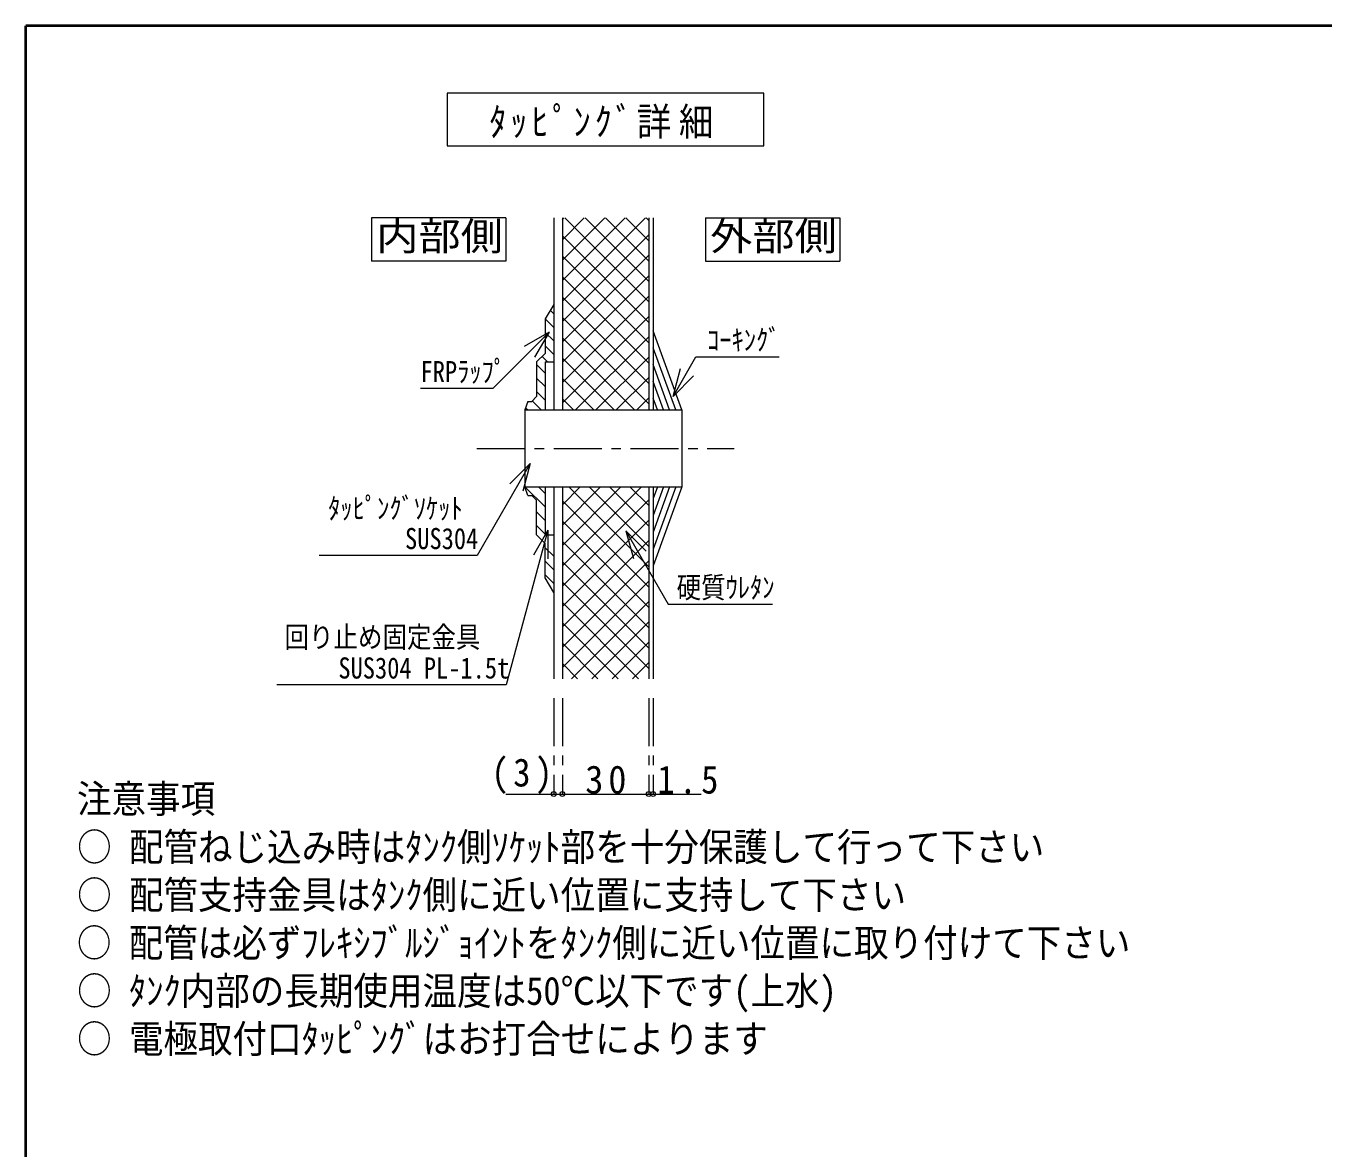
# Model space of a CAD drawing. Units: millimetres at full size, sheet at 1:5; some dimension numbers follow another scale. Extents: x -1061 to 964, y -679 to 726.
# Drawn here: x -1061 to -386, y 142 to 726 of the extents above; entities that cross this region are included whole.
import ezdxf
from ezdxf.enums import TextEntityAlignment as Align

# ---------------------------------------------------------------- set-up
doc = ezdxf.new("R2010")
doc.units = ezdxf.units.MM
doc.header["$LTSCALE"] = 5
doc.header["$PDMODE"] = 32
doc.header["$PDSIZE"] = 2.5
doc.linetypes.add('CHAIN1', pattern=[8, 5, -1, 1, -1])
doc.layers.add('0-0', color=7, linetype='Continuous', lineweight=18)
doc.styles.add('ＭＳ ゴシック', font='')
doc.styles.get('ＭＳ ゴシック').set_extended_font_data('MS Gothic')

msp = doc.modelspace()

# ---------------------------------------------------------------- linework, layer by layer
at = {"layer": '0-0', "color": 1, "lineweight": 40}
for p in [(-1061.401, -679.043), (963.599, 725.957)]:
    msp.add_line(p, (-1061.401, 725.957), dxfattribs=at)
at = {"layer": '0-0'}
for p, q in [((-881.401, 625.957), (-881.401, 603.457)), ((-811.401, 625.957), (-881.401, 625.957)), ((-811.401, 625.957), (-811.401, 603.457)), ((-786.401, 625.957), (-786.401, 525.957)), ((-781.901, 625.957), (-781.901, 525.957)), ((-736.901, 625.957), (-736.901, 525.957)), ((-734.651, 625.957), (-734.651, 525.957)), ((-707.401, 625.957), (-707.401, 603.457)), ((-707.401, 625.957), (-637.401, 625.957)), ((-637.401, 625.957), (-637.401, 603.457)), ((-811.401, 603.457), (-881.401, 603.457)), ((-707.401, 603.457), (-637.401, 603.457)), ((-786.401, 580.957), (-790.901, 573.457)), ((-790.901, 573.457), (-790.901, 555.457)), ((-788.865, 566.45), (-818.154, 537.161)), ((-788.865, 566.45), (-801.855, 558.95)), ((-788.865, 566.45), (-796.365, 553.459)), ((-719.651, 525.957), (-734.651, 567.169)), ((-790.901, 555.457), (-795.401, 550.957)), ((-722.843, 525.957), (-734.651, 558.397)), ((-795.401, 550.957), (-795.401, 532.957)), ((-790.901, 550.957), (-786.401, 550.957)), ((-790.901, 550.957), (-790.901, 525.957)), ((-726.036, 525.957), (-734.651, 549.626)), ((-724.181, 533.063), (-720.298, 547.551)), ((-729.228, 525.957), (-734.651, 540.855)), ((-724.181, 533.063), (-713.574, 543.669)), ((-818.154, 537.161), (-855.815, 537.161)), ((-799.901, 530.457), (-801.401, 525.957)), ((-799.901, 530.457), (-797.901, 530.457)), ((-797.901, 530.457), (-795.401, 532.957)), ((-732.421, 525.957), (-734.651, 532.083)), ((-801.401, 525.957), (-801.401, 485.957)), ((-801.401, 525.957), (-719.651, 525.957)), ((-719.651, 525.957), (-719.651, 485.957)), ((-798.713, 498.118), (-826.381, 450.195)), ((-798.713, 498.118), (-809.319, 487.511)), ((-798.713, 498.118), (-802.595, 483.629)), ((-799.901, 481.457), (-801.401, 485.957)), ((-801.401, 485.957), (-719.651, 485.957)), ((-799.901, 481.457), (-797.901, 481.457)), ((-797.901, 481.457), (-795.401, 478.957)), ((-786.401, 485.957), (-786.401, 385.957)), ((-781.901, 485.957), (-781.901, 385.957)), ((-736.901, 485.957), (-736.901, 385.957)), ((-734.651, 485.957), (-734.651, 385.957)), ((-719.651, 485.957), (-734.651, 444.744)), ((-722.843, 485.957), (-734.651, 453.516)), ((-726.036, 485.957), (-734.651, 462.287)), ((-729.228, 485.957), (-734.651, 471.059)), ((-732.421, 485.957), (-734.651, 479.83)), ((-795.401, 460.957), (-795.401, 478.957)), ((-789.532, 463.358), (-811.118, 382.798)), ((-789.532, 463.358), (-797.032, 450.368)), ((-790.901, 456.457), (-795.401, 460.957)), ((-789.532, 463.358), (-789.532, 448.358)), ((-748.814, 463.027), (-738.207, 452.42)), ((-748.814, 463.027), (-744.932, 448.538)), ((-790.901, 438.457), (-790.901, 456.457)), ((-826.381, 450.195), (-908.556, 450.195)), ((-786.401, 430.957), (-790.901, 438.457)), ((-811.118, 382.798), (-930.671, 382.798))]:
    msp.add_line(p, q, dxfattribs=at)
at = {"layer": '0-0', "color": 4, "lineweight": 9}
for p, q in [((-781.901, 582.711), (-738.655, 625.957)), ((-781.901, 593.318), (-749.262, 625.957)), ((-781.901, 603.925), (-759.869, 625.957)), ((-781.901, 614.531), (-770.475, 625.957)), ((-781.901, 625.138), (-781.082, 625.957)), ((-780.662, 625.957), (-736.901, 582.195)), ((-770.056, 625.957), (-736.901, 592.802)), ((-759.449, 625.957), (-736.901, 603.408)), ((-748.842, 625.957), (-736.901, 614.015)), ((-738.236, 625.957), (-736.901, 624.621)), ((-781.901, 572.105), (-736.901, 617.105)), ((-781.901, 616.588), (-736.901, 571.588)), ((-781.901, 561.498), (-736.901, 606.498)), ((-781.901, 605.982), (-736.901, 560.982)), ((-781.901, 550.892), (-736.901, 595.892)), ((-781.901, 595.375), (-736.901, 550.375)), ((-781.901, 540.285), (-736.901, 585.285)), ((-781.901, 584.769), (-736.901, 539.769)), ((-788.249, 577.876), (-786.401, 576.028)), ((-781.901, 529.678), (-736.901, 574.678)), ((-790.901, 573.457), (-786.401, 568.957)), ((-781.901, 574.162), (-736.901, 529.162)), ((-790.901, 566.386), (-786.401, 561.886)), ((-781.901, 563.555), (-744.302, 525.957)), ((-775.016, 525.957), (-736.901, 564.072)), ((-790.901, 559.315), (-786.401, 554.815)), ((-795.401, 549.672), (-790.901, 545.172)), ((-792.507, 553.85), (-789.614, 550.957)), ((-781.901, 552.949), (-754.908, 525.957)), ((-764.409, 525.957), (-736.901, 553.465)), ((-795.401, 542.601), (-790.901, 538.101)), ((-781.901, 542.342), (-765.515, 525.957)), ((-753.803, 525.957), (-736.901, 542.859)), ((-795.401, 535.53), (-790.901, 531.03)), ((-797.649, 530.708), (-792.898, 525.957)), ((-781.901, 531.736), (-776.122, 525.957)), ((-743.196, 525.957), (-736.901, 532.252)), ((-801.043, 527.03), (-799.969, 525.957)), ((-801.401, 485.957), (-790.901, 475.457)), ((-794.33, 485.957), (-790.901, 482.528)), ((-781.901, 444.826), (-740.77, 485.957)), ((-781.901, 455.432), (-751.376, 485.957)), ((-781.901, 466.039), (-761.983, 485.957)), ((-781.901, 476.645), (-772.589, 485.957)), ((-778.548, 485.957), (-736.901, 444.309)), ((-767.942, 485.957), (-736.901, 454.916)), ((-757.335, 485.957), (-736.901, 465.522)), ((-746.728, 485.957), (-736.901, 476.129)), ((-781.901, 434.219), (-736.901, 479.219)), ((-781.901, 478.703), (-736.901, 433.703)), ((-795.401, 472.886), (-790.901, 468.386)), ((-781.901, 423.612), (-736.901, 468.612)), ((-781.901, 468.096), (-736.901, 423.096)), ((-795.401, 465.815), (-790.901, 461.315)), ((-790.901, 454.243), (-786.401, 449.743)), ((-781.901, 413.006), (-736.901, 458.006)), ((-781.901, 457.489), (-736.901, 412.489)), ((-790.901, 447.172), (-786.401, 442.672)), ((-781.901, 402.399), (-736.901, 447.399)), ((-781.901, 446.883), (-736.901, 401.883)), ((-790.901, 440.101), (-786.401, 435.601)), ((-781.901, 391.793), (-736.901, 436.793)), ((-781.901, 436.276), (-736.901, 391.276)), ((-777.13, 385.957), (-736.901, 426.186)), ((-781.901, 425.67), (-742.188, 385.957)), ((-781.901, 415.063), (-752.794, 385.957)), ((-766.523, 385.957), (-736.901, 415.579)), ((-781.901, 404.456), (-763.401, 385.957)), ((-755.917, 385.957), (-736.901, 404.973)), ((-781.901, 393.85), (-774.008, 385.957)), ((-745.31, 385.957), (-736.901, 394.366)), ((-811.401, 325.957), (-781.901, 325.957)), ((-781.901, 325.957), (-736.901, 325.957)), ((-736.901, 325.957), (-709.651, 325.957))]:
    msp.add_line(p, q, dxfattribs=at)
at = {"layer": '0-0', "color": 4, "linetype": 'CHAIN1', "lineweight": 9}
for p, q in [((-826.401, 505.957), (-692.401, 505.957)), ((-786.401, 375.957), (-786.401, 325.957)), ((-781.901, 375.957), (-781.901, 325.957)), ((-736.901, 375.957), (-736.901, 325.957)), ((-734.651, 375.957), (-734.651, 325.957))]:
    msp.add_line(p, q, dxfattribs=at)
at = {"layer": '0-0'}
msp.add_lwpolyline([(-841.901, 663.457), (-676.901, 663.457), (-676.901, 690.957), (-841.901, 690.957)], close=True, dxfattribs=at)
for points in [[(-724.181, 533.063), (-712.296, 553.647), (-669.01, 553.647)], [(-790.901, 485.957), (-790.901, 460.957), (-786.401, 460.957)], [(-748.814, 463.027), (-726.712, 424.745), (-672.39, 424.745)]]:
    msp.add_lwpolyline(points, dxfattribs=at)
at = {"layer": '0-0', "color": 4}
for p in [(-786.401, 325.957), (-781.901, 325.957), (-736.901, 325.957), (-734.651, 325.957)]:
    msp.add_point(p, dxfattribs=at)

# ---------------------------------------------------------------- texts
at = {"layer": '0-0', "style": 'ＭＳ ゴシック'}
for s, height, width, p in [('内部側', 14.66, 1.1, (-878.901, 604.707)), ('外部側', 14.66, 1.1, (-704.901, 604.707)), ('ｺｰｷﾝｸﾞ', 11, 0.85, (-706.51, 553.647)), ('FRPﾗｯﾌﾟ', 11, 0.85, (-855.815, 537.161)), ('ﾀｯﾋﾟﾝｸﾞｿｹｯﾄ', 11, 0.85, (-903.953, 465.968)), ('SUS304', 11, 0.85, (-863.881, 450.195)), ('硬質ｳﾚﾀﾝ', 11, 0.85, (-722.39, 424.745)), ('回り止め固定金具', 11, 0.85, (-926.644, 398.926)), ('SUS304 PL-1.5t', 11, 0.85, (-898.618, 382.798)), ('注意事項', 14.66, 0.9, (-1034.783, 311.748)), ('○ 配管ねじ込み時はﾀﾝｸ側ｿｹｯﾄ部を十分保護して行って下さい', 14.66, 0.9, (-1034.729, 286.669)), ('○ 配管支持金具はﾀﾝｸ側に近い位置に支持して下さい', 14.66, 0.9, (-1034.731, 261.69)), ('○ 配管は必ずﾌﾚｷｼﾌﾞﾙｼﾞｮｲﾝﾄをﾀﾝｸ側に近い位置に取り付けて下さい', 14.66, 0.9, (-1034.838, 236.735)), ('○ ﾀﾝｸ内部の長期使用温度は50℃以下です(上水)', 14.66, 0.9, (-1034.722, 211.739)), ('○ 電極取付口ﾀｯﾋﾟﾝｸﾞはお打合せによります', 14.66, 0.9, (-1034.722, 186.739))]:
    msp.add_text(s, height=height, dxfattribs=dict(at, width=width)).set_placement(p, align=Align.BOTTOM_LEFT)
at = {"layer": '0-0', "char_height": 14.66, "attachment_point": 7, "style": 'ＭＳ ゴシック'}
for s, insert in [('\\T1.22;\\W0.9;ﾀｯﾋﾟﾝｸﾞ詳細', (-820.026, 667.207)), ('\\T1.27;\\W0.9;(3)', (-818.901, 325.957)), ('\\T1.27;\\W0.95;30', (-770.026, 325.957)), ('\\T1.27;\\W0.9;1.5', (-732.401, 325.957))]:
    msp.add_mtext(s, dxfattribs=dict(at, insert=insert))

doc.saveas('drawing.dxf')
